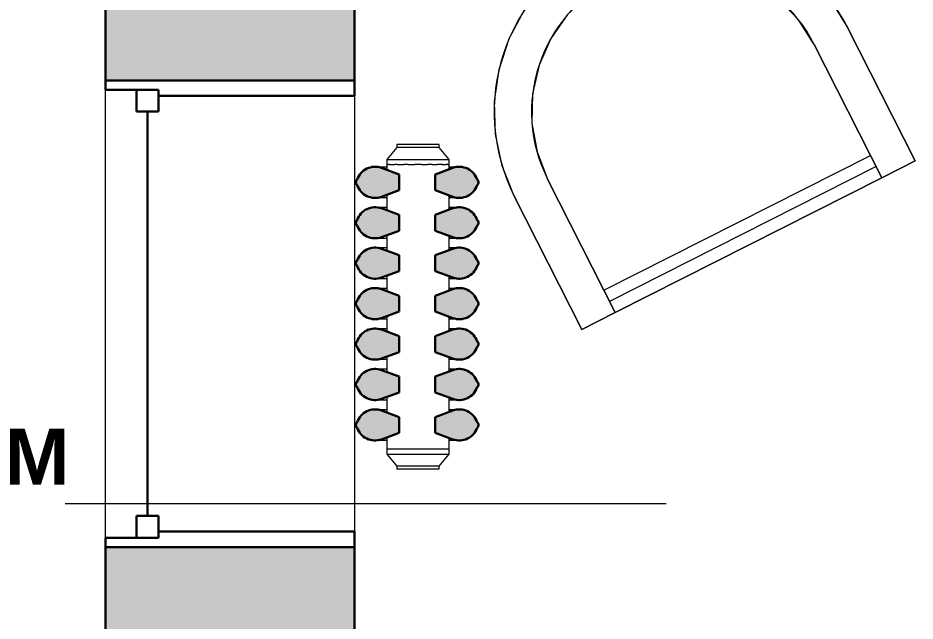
# Model space of a CAD drawing. Header units: inches. Extents: x -4688 to 1542, y -3558 to 978.
# Drawn here: x -1042.1 to -970, y 723.9 to 772.4 of the extents above; entities that cross this region are included whole.
import ezdxf

# ---------------------------------------------------------------- set-up
doc = ezdxf.new("R2010")
doc.units = ezdxf.units.IN
doc.header["$MEASUREMENT"] = 0
for name, color, linetype, lineweight in [('A-AREA-IDEN', 2, 'Continuous', 9), ('A-GENM', 13, 'Continuous', 9), ('A-GLAZ', 151, 'Continuous', 18), ('A-WALL', 113, 'Continuous', 18), ('A-WALL-PATT', 111, 'Continuous', 18), ('I-FURN', 30, 'Continuous', 9)]:
    doc.layers.add(name, color=color, linetype=linetype, lineweight=lineweight)
doc.styles.add('Swis721 Lt BT_B', font='', dxfattribs={"height": 4.5})
doc.styles.get('Swis721 Lt BT_B').set_extended_font_data('Swis721 Lt BT', bold=True)

# ---------------------------------------------------------------- blocks, each defined once
blk = doc.blocks.new('Double Hung - side window 4_ X 6_ 3_ H-6972878-1st Floor Power _ Signal')
at = {"layer": 'A-GLAZ', "color": 8, "lineweight": 30}
for p, q in [((-18.75, 10), (-18, 10)), ((-18, 5.75), (-18, 10)), ((18, 5.75), (18, 10)), ((18.75, 10), (18, 10)), ((-18, 7.5), (-18, 5.75)), ((-18, 7.5), (-16.25, 7.5)), ((-16.25, 7.5), (-16.25, 5.75)), ((16.25, 7.5), (16.25, 5.75)), ((18, 7.5), (16.25, 7.5)), ((18, 7.5), (18, 5.75)), ((-16.25, 6.625), (16.25, 6.625)), ((-18, 5.75), (-16.25, 5.75)), ((-18, 5.75), (-17.5, 5.75)), ((-17.5, -10), (-17.5, 5.75)), ((18, 5.75), (16.25, 5.75)), ((17.5, 5.75), (18, 5.75)), ((17.5, 5.75), (17.5, -10)), ((-17.5, -10), (-18.75, -10)), ((17.5, -10), (18.75, -10))]:
    blk.add_line(p, q, dxfattribs=at)
blk = doc.blocks.new('F-Chairs - LC-3-V29-1st Floor Power _ Signal')
at = {"layer": 'I-FURN'}
for p, q in [((-15, -15), (-15, -27)), ((-15, -27), (-15, -15)), ((-15, -27), (-15, -15)), ((-12, -27), (-12, -15)), ((-12, -15), (-12, -27)), ((-12, -15), (-12, -27)), ((12, -15), (12, -27)), ((12, -27), (12, -15)), ((12, -27), (12, -15)), ((15, -27), (15, -15)), ((15, -15), (15, -27)), ((15, -15), (15, -27)), ((-12, -27), (-12, -25)), ((-12, -25), (-12, -26)), ((-12, -25), (12, -25)), ((12, -26), (12, -25)), ((12, -25), (12, -27)), ((12, -26), (-12, -26)), ((-12, -26), (-12, -27)), ((12, -26), (-12, -26)), ((12, -27), (12, -26)), ((-15, -27), (-12, -27)), ((-12, -27), (-15, -27)), ((-12, -27), (-15, -27)), ((12, -27), (-12, -27)), ((12, -27), (-12, -27)), ((-12, -27), (12, -27)), ((12, -27), (-12, -27)), ((12, -27), (15, -27)), ((15, -27), (12, -27)), ((15, -27), (12, -27))]:
    blk.add_line(p, q, dxfattribs=at)
at = {"layer": 'I-FURN', "flags": 128}
for points in [[(-15, -15), (-14.772, -12.395), (-14.095, -9.87), (-12.99, -7.5), (-11.491, -5.358), (-9.642, -3.509), (-7.5, -2.01), (-5.13, -0.905), (-2.605, -0.228), (0, 0), (2.605, -0.228), (5.13, -0.905), (7.5, -2.01), (9.642, -3.509), (11.491, -5.358), (12.99, -7.5), (14.095, -9.87), (14.772, -12.395), (15, -15)], [(12, -15), (11.769, -12.659), (11.087, -10.408), (9.978, -8.333), (8.485, -6.515), (6.667, -5.022), (4.592, -3.913), (2.341, -3.231), (0, -3), (-2.341, -3.231), (-4.592, -3.913), (-6.667, -5.022), (-8.485, -6.515), (-9.978, -8.333), (-11.087, -10.408), (-11.769, -12.659), (-12, -15)]]:
    blk.add_lwpolyline(points, dxfattribs=at)
at = {"layer": 'I-FURN'}
for radius, start in [(15, 360), (15, 360), (12, 0), (12, 0)]:
    blk.add_arc((0, -15), radius, start, 180, dxfattribs=at)
blk = doc.blocks.new('Cast_Iron_Radiator_8182 - Cast_Iron_Radiator_8182-7592503-1st Floor Power _ Signal')
at = {"layer": 'A-GENM'}
h = blk.add_hatch(color=7, dxfattribs=at)
h.paths.add_polyline_path([(-4.524, -3.66), (-4.589, -2.87), (-5.111, -1.435), (-6.389, -1.435), (-6.911, -2.87), (-6.976, -3.66), (-6.629, -4.372), (-5.943, -4.848), (-5.876, -4.91), (-5.713, -4.933), (-5.624, -4.91), (-5.532, -4.809), (-4.871, -4.372)], flags=0)
h.paths.add_polyline_path([(-4.524, 3.66), (-4.871, 4.372), (-5.557, 4.848), (-5.624, 4.91), (-5.787, 4.933), (-5.876, 4.91), (-5.968, 4.809), (-6.629, 4.372), (-6.976, 3.66), (-6.911, 2.87), (-6.389, 1.435), (-5.111, 1.435), (-4.589, 2.87)], flags=0)
h = blk.add_hatch(color=7, dxfattribs=at)
h.paths.add_polyline_path([(-1.274, -3.66), (-1.339, -2.87), (-1.861, -1.435), (-3.139, -1.435), (-3.661, -2.87), (-3.726, -3.66), (-3.379, -4.372), (-2.693, -4.848), (-2.626, -4.91), (-2.463, -4.933), (-2.374, -4.91), (-2.282, -4.809), (-1.621, -4.372)], flags=0)
h.paths.add_polyline_path([(-1.274, 3.66), (-1.621, 4.372), (-2.307, 4.848), (-2.374, 4.91), (-2.537, 4.933), (-2.626, 4.91), (-2.718, 4.809), (-3.379, 4.372), (-3.726, 3.66), (-3.661, 2.87), (-3.139, 1.435), (-1.861, 1.435), (-1.339, 2.87)], flags=0)
h = blk.add_hatch(color=7, dxfattribs=at)
h.paths.add_polyline_path([(1.976, 3.66), (1.629, 4.372), (0.943, 4.848), (0.876, 4.91), (0.713, 4.933), (0.624, 4.91), (0.532, 4.809), (-0.129, 4.372), (-0.476, 3.66), (-0.411, 2.87), (0.111, 1.435), (1.389, 1.435), (1.911, 2.87)], flags=0)
h.paths.add_polyline_path([(1.976, -3.66), (1.911, -2.87), (1.389, -1.435), (0.111, -1.435), (-0.411, -2.87), (-0.476, -3.66), (-0.129, -4.372), (0.557, -4.848), (0.624, -4.91), (0.787, -4.933), (0.876, -4.91), (0.968, -4.809), (1.629, -4.372)], flags=0)
h = blk.add_hatch(color=7, dxfattribs=at)
h.paths.add_polyline_path([(5.226, -3.66), (5.161, -2.87), (4.639, -1.435), (3.361, -1.435), (2.839, -2.87), (2.774, -3.66), (3.121, -4.372), (3.81, -4.851), (3.874, -4.91), (4.037, -4.933), (4.126, -4.91), (4.218, -4.809), (4.879, -4.372)], flags=0)
h.paths.add_polyline_path([(5.226, 3.66), (4.879, 4.372), (4.193, 4.848), (4.126, 4.91), (3.963, 4.933), (3.874, 4.91), (3.782, 4.809), (3.121, 4.372), (2.774, 3.66), (2.839, 2.87), (3.361, 1.435), (4.639, 1.435), (5.161, 2.87)], flags=0)
h = blk.add_hatch(color=7, dxfattribs=at)
h.paths.add_polyline_path([(8.476, -3.66), (8.411, -2.87), (7.889, -1.435), (6.611, -1.435), (6.089, -2.87), (6.024, -3.66), (6.371, -4.372), (7.057, -4.848), (7.124, -4.91), (7.287, -4.933), (7.376, -4.91), (7.468, -4.809), (8.129, -4.372)], flags=0)
h.paths.add_polyline_path([(8.476, 3.66), (8.129, 4.372), (7.443, 4.848), (7.376, 4.91), (7.213, 4.933), (7.124, 4.91), (7.032, 4.809), (6.371, 4.372), (6.024, 3.66), (6.089, 2.87), (6.611, 1.435), (7.889, 1.435), (8.411, 2.87)], flags=0)
h = blk.add_hatch(color=7, dxfattribs=at)
h.paths.add_polyline_path([(11.726, 3.66), (11.379, 4.372), (10.693, 4.848), (10.626, 4.91), (10.463, 4.933), (10.374, 4.91), (10.282, 4.809), (9.621, 4.372), (9.274, 3.66), (9.339, 2.87), (9.861, 1.435), (11.139, 1.435), (11.661, 2.87)], flags=0)
h.paths.add_polyline_path([(11.726, -3.66), (11.661, -2.87), (11.139, -1.435), (9.861, -1.435), (9.339, -2.87), (9.274, -3.66), (9.621, -4.372), (10.307, -4.848), (10.374, -4.91), (10.537, -4.933), (10.626, -4.91), (10.718, -4.809), (11.379, -4.372)], flags=0)
h = blk.add_hatch(color=7, dxfattribs=at)
h.paths.add_polyline_path([(14.976, 3.66), (14.629, 4.372), (13.943, 4.848), (13.876, 4.91), (13.713, 4.933), (13.624, 4.91), (13.532, 4.809), (12.871, 4.372), (12.524, 3.66), (12.589, 2.87), (13.111, 1.435), (14.389, 1.435), (14.911, 2.87)], flags=0)
h.paths.add_polyline_path([(14.976, -3.66), (14.911, -2.87), (14.389, -1.435), (13.111, -1.435), (12.589, -2.87), (12.524, -3.66), (12.871, -4.372), (13.557, -4.848), (13.624, -4.91), (13.787, -4.933), (13.876, -4.91), (13.968, -4.809), (14.629, -4.372)], flags=0)
at = {"layer": 'A-GENM', "color": 8, "lineweight": 30}
for p, q in [((-5.943, 4.848), (-5.968, 4.809)), ((-5.713, 4.933), (-5.787, 4.933)), ((-5.532, 4.809), (-5.557, 4.848)), ((-2.693, 4.848), (-2.718, 4.809)), ((-2.463, 4.933), (-2.537, 4.933)), ((-2.282, 4.809), (-2.307, 4.848)), ((0.557, 4.848), (0.532, 4.809)), ((0.787, 4.933), (0.713, 4.933)), ((0.968, 4.809), (0.943, 4.848)), ((3.807, 4.848), (3.782, 4.809)), ((4.037, 4.933), (3.963, 4.933)), ((4.218, 4.809), (4.193, 4.848)), ((7.057, 4.848), (7.032, 4.809)), ((7.287, 4.933), (7.213, 4.933)), ((7.468, 4.809), (7.443, 4.848)), ((10.307, 4.848), (10.282, 4.809)), ((10.537, 4.933), (10.463, 4.933)), ((10.718, 4.809), (10.693, 4.848)), ((13.557, 4.848), (13.532, 4.809)), ((13.787, 4.933), (13.713, 4.933)), ((13.968, 4.809), (13.943, 4.848)), ((-6.911, 2.87), (-6.389, 1.435)), ((-5.111, 1.435), (-4.589, 2.87)), ((-3.661, 2.87), (-3.139, 1.435)), ((-1.861, 1.435), (-1.339, 2.87)), ((-0.411, 2.87), (0.111, 1.435)), ((1.389, 1.435), (1.911, 2.87)), ((2.839, 2.87), (3.361, 1.435)), ((4.639, 1.435), (5.161, 2.87)), ((6.089, 2.87), (6.611, 1.435)), ((7.889, 1.435), (8.411, 2.87)), ((9.339, 2.87), (9.861, 1.435)), ((11.139, 1.435), (11.661, 2.87)), ((12.589, 2.87), (13.111, 1.435)), ((14.389, 1.435), (14.911, 2.87)), ((-6.389, 1.435), (-5.111, 1.435)), ((-3.139, 1.435), (-1.861, 1.435)), ((0.111, 1.435), (1.389, 1.435)), ((3.361, 1.435), (4.639, 1.435)), ((6.611, 1.435), (7.889, 1.435)), ((9.861, 1.435), (11.139, 1.435)), ((13.111, 1.435), (14.389, 1.435)), ((-6.389, -1.435), (-6.911, -2.87)), ((-5.111, -1.435), (-6.389, -1.435)), ((-4.589, -2.87), (-5.111, -1.435)), ((-3.139, -1.435), (-3.661, -2.87)), ((-1.861, -1.435), (-3.139, -1.435)), ((-1.339, -2.87), (-1.861, -1.435)), ((0.111, -1.435), (-0.411, -2.87)), ((1.389, -1.435), (0.111, -1.435)), ((1.911, -2.87), (1.389, -1.435)), ((3.361, -1.435), (2.839, -2.87)), ((4.639, -1.435), (3.361, -1.435)), ((5.161, -2.87), (4.639, -1.435)), ((6.611, -1.435), (6.089, -2.87)), ((7.889, -1.435), (6.611, -1.435)), ((8.411, -2.87), (7.889, -1.435)), ((9.861, -1.435), (9.339, -2.87)), ((11.139, -1.435), (9.861, -1.435)), ((11.661, -2.87), (11.139, -1.435)), ((13.111, -1.435), (12.589, -2.87)), ((14.389, -1.435), (13.111, -1.435)), ((14.911, -2.87), (14.389, -1.435)), ((-5.968, -4.809), (-5.943, -4.848)), ((-5.787, -4.933), (-5.713, -4.933)), ((-5.557, -4.848), (-5.532, -4.809)), ((-2.718, -4.809), (-2.693, -4.848)), ((-2.537, -4.933), (-2.463, -4.933)), ((-2.307, -4.848), (-2.282, -4.809)), ((0.532, -4.809), (0.557, -4.848)), ((0.713, -4.933), (0.787, -4.933)), ((0.943, -4.848), (0.968, -4.809)), ((3.782, -4.809), (3.807, -4.848)), ((3.963, -4.933), (4.037, -4.933)), ((4.193, -4.848), (4.218, -4.809)), ((7.032, -4.809), (7.057, -4.848)), ((7.213, -4.933), (7.287, -4.933)), ((7.443, -4.848), (7.468, -4.809)), ((10.282, -4.809), (10.307, -4.848)), ((10.463, -4.933), (10.537, -4.933)), ((10.693, -4.848), (10.718, -4.809)), ((13.532, -4.809), (13.557, -4.848)), ((13.713, -4.933), (13.787, -4.933)), ((13.943, -4.848), (13.968, -4.809))]:
    blk.add_line(p, q, dxfattribs=at)
at = {"layer": 'A-GENM'}
for p, q in [((-7.584, 2.575), (-8.542, 1.771)), ((-7.179, 2.575), (-7.584, 2.575)), ((-7.584, -2.438), (-7.584, 2.575)), ((-7.179, 2.575), (-7.179, 2.565)), ((-6.799, 2.562), (-7.179, 2.562)), ((-7.179, 2.436), (-7.179, 2.551)), ((-7.179, 2.452), (-7.179, 2.301)), ((-7.179, 2.016), (-7.179, 2.287)), ((-3.549, 2.562), (-4.701, 2.562)), ((-0.299, 2.562), (-1.451, 2.562)), ((2.951, 2.562), (1.799, 2.562)), ((6.201, 2.562), (5.049, 2.562)), ((9.451, 2.562), (8.299, 2.562)), ((12.701, 2.562), (11.549, 2.562)), ((15.702, 2.562), (14.799, 2.562)), ((16.106, 2.575), (15.702, 2.575)), ((15.702, 2.575), (15.702, 2.565)), ((15.702, 2.551), (15.702, 2.436)), ((15.702, 2.452), (15.702, 2.301)), ((15.702, 2.287), (15.702, 2.016)), ((17.064, 1.771), (16.106, 2.575)), ((16.106, -2.438), (16.106, 2.575)), ((-8.542, 1.771), (-8.792, 1.771)), ((-8.792, 1.771), (-8.792, -1.635)), ((-8.542, 1.771), (-8.542, -1.635)), ((-7.179, 2.032), (-7.179, 1.615)), ((-7.179, 1.208), (-7.179, 1.604)), ((15.702, 2.032), (15.702, 1.615)), ((15.702, 1.604), (15.702, 1.208)), ((17.314, 1.771), (17.064, 1.771)), ((17.064, 1.771), (17.064, -1.635)), ((17.314, 1.771), (17.314, -1.635)), ((-7.179, 1.22), (-7.179, 0.828)), ((-7.179, 0.352), (-7.179, 0.825)), ((15.702, 1.22), (15.702, 0.828)), ((15.702, 0.825), (15.702, 0.352)), ((-7.179, 0.357), (-7.179, -0.194)), ((15.702, 0.357), (15.702, -0.194)), ((-7.179, -0.715), (-7.179, -0.19)), ((-7.179, -0.717), (-7.179, -1.06)), ((15.702, -0.19), (15.702, -0.715)), ((15.702, -0.717), (15.702, -1.06)), ((-7.179, -1.567), (-7.179, -1.051)), ((15.702, -1.051), (15.702, -1.567)), ((-8.792, -1.635), (-8.542, -1.635)), ((-8.542, -1.635), (-7.584, -2.438)), ((-7.179, -1.573), (-7.179, -1.704)), ((-7.179, -1.707), (-7.179, -1.792)), ((-7.179, -2.188), (-7.179, -1.784)), ((15.702, -1.573), (15.702, -1.704)), ((15.702, -1.707), (15.702, -1.792)), ((15.702, -1.784), (15.702, -2.188)), ((16.106, -2.438), (17.064, -1.635)), ((17.064, -1.635), (17.314, -1.635)), ((-7.584, -2.438), (-7.179, -2.438)), ((-7.179, -2.192), (-7.179, -2.296)), ((-7.179, -2.438), (-7.179, -2.291)), ((-7.179, -2.438), (-6.754, -2.438)), ((-4.746, -2.438), (-3.504, -2.438)), ((-1.496, -2.438), (-0.254, -2.438)), ((1.754, -2.438), (2.996, -2.438)), ((5.004, -2.438), (6.246, -2.438)), ((8.254, -2.438), (9.496, -2.438)), ((11.504, -2.438), (12.746, -2.438)), ((14.754, -2.438), (15.702, -2.438)), ((15.702, -2.192), (15.702, -2.296)), ((15.702, -2.291), (15.702, -2.438)), ((15.702, -2.438), (16.106, -2.438))]:
    blk.add_line(p, q, dxfattribs=at)
at = {"layer": 'A-GENM', "flags": 128}
for points in [[(-7.002, 3.383), (-7.001, 3.443), (-6.997, 3.503), (-6.991, 3.563), (-6.983, 3.622), (-6.972, 3.681), (-6.959, 3.74), (-6.943, 3.798), (-6.926, 3.855), (-6.906, 3.911), (-6.883, 3.967), (-6.859, 4.022), (-6.832, 4.076), (-6.804, 4.128), (-6.773, 4.18), (-6.74, 4.23), (-6.705, 4.279), (-6.668, 4.326), (-6.63, 4.372), (-6.589, 4.416), (-6.547, 4.459), (-6.503, 4.5), (-6.458, 4.539), (-6.411, 4.576), (-6.362, 4.612), (-6.312, 4.645), (-6.261, 4.677), (-6.209, 4.706), (-6.155, 4.733), (-6.101, 4.758), (-6.045, 4.781), (-5.989, 4.802), (-5.968, 4.809)], [(-5.919, 4.877), (-5.914, 4.882), (-5.909, 4.887), (-5.903, 4.892)], [(-5.844, 4.924), (-5.837, 4.926), (-5.83, 4.928), (-5.823, 4.929)], [(-5.676, 4.929), (-5.669, 4.927), (-5.662, 4.925), (-5.655, 4.923)], [(-5.596, 4.891), (-5.591, 4.887), (-5.585, 4.882), (-5.58, 4.876)], [(-5.532, 4.809), (-5.475, 4.789), (-5.419, 4.767), (-5.365, 4.743), (-5.311, 4.716), (-5.258, 4.688), (-5.206, 4.657), (-5.156, 4.624), (-5.107, 4.59), (-5.059, 4.553), (-5.013, 4.515), (-4.969, 4.474), (-4.926, 4.432), (-4.885, 4.389), (-4.846, 4.343), (-4.808, 4.296), (-4.773, 4.248), (-4.739, 4.198), (-4.707, 4.147), (-4.678, 4.095), (-4.651, 4.042), (-4.625, 3.987), (-4.602, 3.932), (-4.581, 3.876), (-4.563, 3.819), (-4.547, 3.761), (-4.533, 3.703), (-4.521, 3.644), (-4.512, 3.585), (-4.505, 3.525), (-4.5, 3.465), (-4.498, 3.405), (-4.498, 3.383)], [(-3.752, 3.383), (-3.751, 3.443), (-3.747, 3.503), (-3.741, 3.563), (-3.733, 3.622), (-3.722, 3.681), (-3.709, 3.74), (-3.693, 3.798), (-3.676, 3.855), (-3.656, 3.911), (-3.633, 3.967), (-3.609, 4.022), (-3.582, 4.076), (-3.554, 4.128), (-3.523, 4.18), (-3.49, 4.23), (-3.455, 4.279), (-3.418, 4.326), (-3.38, 4.372), (-3.339, 4.416), (-3.297, 4.459), (-3.253, 4.5), (-3.208, 4.539), (-3.161, 4.576), (-3.112, 4.612), (-3.062, 4.645), (-3.011, 4.677), (-2.959, 4.706), (-2.905, 4.733), (-2.851, 4.758), (-2.795, 4.781), (-2.739, 4.802), (-2.718, 4.809)], [(-2.669, 4.877), (-2.664, 4.882), (-2.659, 4.887), (-2.653, 4.892)], [(-2.594, 4.924), (-2.587, 4.926), (-2.58, 4.928), (-2.573, 4.929)], [(-2.426, 4.929), (-2.419, 4.927), (-2.412, 4.925), (-2.405, 4.923)], [(-2.346, 4.891), (-2.341, 4.887), (-2.335, 4.882), (-2.33, 4.876)], [(-2.282, 4.809), (-2.225, 4.789), (-2.169, 4.767), (-2.115, 4.743), (-2.061, 4.716), (-2.008, 4.688), (-1.956, 4.657), (-1.906, 4.624), (-1.857, 4.59), (-1.809, 4.553), (-1.763, 4.515), (-1.719, 4.474), (-1.676, 4.432), (-1.635, 4.389), (-1.596, 4.343), (-1.558, 4.296), (-1.523, 4.248), (-1.489, 4.198), (-1.457, 4.147), (-1.428, 4.095), (-1.401, 4.042), (-1.375, 3.987), (-1.352, 3.932), (-1.331, 3.876), (-1.313, 3.819), (-1.297, 3.761), (-1.283, 3.703), (-1.271, 3.644), (-1.262, 3.585), (-1.255, 3.525), (-1.25, 3.465), (-1.248, 3.405), (-1.248, 3.383)], [(-0.502, 3.383), (-0.501, 3.443), (-0.497, 3.503), (-0.491, 3.563), (-0.483, 3.622), (-0.472, 3.681), (-0.459, 3.74), (-0.443, 3.798), (-0.426, 3.855), (-0.406, 3.911), (-0.383, 3.967), (-0.359, 4.022), (-0.332, 4.076), (-0.304, 4.128), (-0.273, 4.18), (-0.24, 4.23), (-0.205, 4.279), (-0.168, 4.326), (-0.13, 4.372), (-0.089, 4.416), (-0.047, 4.459), (-0.003, 4.5), (0.042, 4.539), (0.089, 4.576), (0.138, 4.612), (0.188, 4.645), (0.239, 4.677), (0.291, 4.706), (0.345, 4.733), (0.399, 4.758), (0.455, 4.781), (0.511, 4.802), (0.532, 4.809)], [(0.581, 4.877), (0.586, 4.882), (0.591, 4.887), (0.597, 4.892)], [(0.656, 4.924), (0.663, 4.926), (0.67, 4.928), (0.677, 4.929)], [(0.824, 4.929), (0.831, 4.927), (0.838, 4.925), (0.845, 4.923)], [(0.904, 4.891), (0.909, 4.887), (0.915, 4.882), (0.92, 4.876)], [(0.968, 4.809), (1.025, 4.789), (1.081, 4.767), (1.135, 4.743), (1.189, 4.716), (1.242, 4.688), (1.294, 4.657), (1.344, 4.624), (1.393, 4.59), (1.441, 4.553), (1.487, 4.515), (1.531, 4.474), (1.574, 4.432), (1.615, 4.389), (1.654, 4.343), (1.692, 4.296), (1.727, 4.248), (1.761, 4.198), (1.793, 4.147), (1.822, 4.095), (1.849, 4.042), (1.875, 3.987), (1.898, 3.932), (1.919, 3.876), (1.937, 3.819), (1.953, 3.761), (1.967, 3.703), (1.979, 3.644), (1.988, 3.585), (1.995, 3.525), (2, 3.465), (2.002, 3.405), (2.002, 3.383)], [(2.748, 3.383), (2.749, 3.443), (2.753, 3.503), (2.759, 3.563), (2.767, 3.622), (2.778, 3.681), (2.791, 3.74), (2.807, 3.798), (2.824, 3.855), (2.844, 3.911), (2.867, 3.967), (2.891, 4.022), (2.918, 4.076), (2.946, 4.128), (2.977, 4.18), (3.01, 4.23), (3.045, 4.279), (3.082, 4.326), (3.12, 4.372), (3.161, 4.416), (3.203, 4.459), (3.247, 4.5), (3.292, 4.539), (3.339, 4.576), (3.388, 4.612), (3.438, 4.645), (3.489, 4.677), (3.541, 4.706), (3.595, 4.733), (3.649, 4.758), (3.705, 4.781), (3.761, 4.802), (3.782, 4.809)], [(3.831, 4.877), (3.836, 4.882), (3.841, 4.887), (3.847, 4.892)], [(3.906, 4.924), (3.913, 4.926), (3.92, 4.928), (3.927, 4.929)], [(4.074, 4.929), (4.081, 4.927), (4.088, 4.925), (4.095, 4.923)], [(4.154, 4.891), (4.159, 4.887), (4.165, 4.882), (4.17, 4.876)], [(4.218, 4.809), (4.275, 4.789), (4.331, 4.767), (4.385, 4.743), (4.439, 4.716), (4.492, 4.688), (4.544, 4.657), (4.594, 4.624), (4.643, 4.59), (4.691, 4.553), (4.737, 4.515), (4.781, 4.474), (4.824, 4.432), (4.865, 4.389), (4.904, 4.343), (4.942, 4.296), (4.977, 4.248), (5.011, 4.198), (5.043, 4.147), (5.072, 4.095), (5.099, 4.042), (5.125, 3.987), (5.148, 3.932), (5.169, 3.876), (5.187, 3.819), (5.203, 3.761), (5.217, 3.703), (5.229, 3.644), (5.238, 3.585), (5.245, 3.525), (5.25, 3.465), (5.252, 3.405), (5.252, 3.383)], [(5.998, 3.383), (5.999, 3.443), (6.003, 3.503), (6.009, 3.563), (6.017, 3.622), (6.028, 3.681), (6.041, 3.74), (6.057, 3.798), (6.074, 3.855), (6.094, 3.911), (6.117, 3.967), (6.141, 4.022), (6.168, 4.076), (6.196, 4.128), (6.227, 4.18), (6.26, 4.23), (6.295, 4.279), (6.332, 4.326), (6.37, 4.372), (6.411, 4.416), (6.453, 4.459), (6.497, 4.5), (6.542, 4.539), (6.589, 4.576), (6.638, 4.612), (6.688, 4.645), (6.739, 4.677), (6.791, 4.706), (6.845, 4.733), (6.899, 4.758), (6.955, 4.781), (7.011, 4.802), (7.032, 4.809)], [(7.081, 4.877), (7.086, 4.882), (7.091, 4.887), (7.097, 4.892)], [(7.156, 4.924), (7.163, 4.926), (7.17, 4.928), (7.177, 4.929)], [(7.324, 4.929), (7.331, 4.927), (7.338, 4.925), (7.345, 4.923)], [(7.404, 4.891), (7.409, 4.887), (7.415, 4.882), (7.42, 4.876)], [(7.468, 4.809), (7.525, 4.789), (7.581, 4.767), (7.635, 4.743), (7.689, 4.716), (7.742, 4.688), (7.794, 4.657), (7.844, 4.624), (7.893, 4.59), (7.941, 4.553), (7.987, 4.515), (8.031, 4.474), (8.074, 4.432), (8.115, 4.389), (8.154, 4.343), (8.192, 4.296), (8.227, 4.248), (8.261, 4.198), (8.293, 4.147), (8.322, 4.095), (8.349, 4.042), (8.375, 3.987), (8.398, 3.932), (8.419, 3.876), (8.437, 3.819), (8.453, 3.761), (8.467, 3.703), (8.479, 3.644), (8.488, 3.585), (8.495, 3.525), (8.5, 3.465), (8.502, 3.405), (8.502, 3.383)], [(9.248, 3.383), (9.249, 3.443), (9.253, 3.503), (9.259, 3.563), (9.267, 3.622), (9.278, 3.681), (9.291, 3.74), (9.307, 3.798), (9.324, 3.855), (9.344, 3.911), (9.367, 3.967), (9.391, 4.022), (9.418, 4.076), (9.446, 4.128), (9.477, 4.18), (9.51, 4.23), (9.545, 4.279), (9.582, 4.326), (9.62, 4.372), (9.661, 4.416), (9.703, 4.459), (9.747, 4.5), (9.792, 4.539), (9.839, 4.576), (9.888, 4.612), (9.938, 4.645), (9.989, 4.677), (10.041, 4.706), (10.095, 4.733), (10.149, 4.758), (10.205, 4.781), (10.261, 4.802), (10.282, 4.809)], [(10.331, 4.877), (10.336, 4.882), (10.341, 4.887), (10.347, 4.892)], [(10.406, 4.924), (10.413, 4.926), (10.42, 4.928), (10.427, 4.929)], [(10.574, 4.929), (10.581, 4.927), (10.588, 4.925), (10.595, 4.923)], [(10.654, 4.891), (10.659, 4.887), (10.665, 4.882), (10.67, 4.876)], [(10.718, 4.809), (10.775, 4.789), (10.831, 4.767), (10.885, 4.743), (10.939, 4.716), (10.992, 4.688), (11.044, 4.657), (11.094, 4.624), (11.143, 4.59), (11.191, 4.553), (11.237, 4.515), (11.281, 4.474), (11.324, 4.432), (11.365, 4.389), (11.404, 4.343), (11.442, 4.296), (11.477, 4.248), (11.511, 4.198), (11.543, 4.147), (11.572, 4.095), (11.599, 4.042), (11.625, 3.987), (11.648, 3.932), (11.669, 3.876), (11.687, 3.819), (11.703, 3.761), (11.717, 3.703), (11.729, 3.644), (11.738, 3.585), (11.745, 3.525), (11.75, 3.465), (11.752, 3.405), (11.752, 3.383)], [(12.498, 3.383), (12.499, 3.443), (12.503, 3.503), (12.509, 3.563), (12.517, 3.622), (12.528, 3.681), (12.541, 3.74), (12.557, 3.798), (12.574, 3.855), (12.594, 3.911), (12.617, 3.967), (12.641, 4.022), (12.668, 4.076), (12.696, 4.128), (12.727, 4.18), (12.76, 4.23), (12.795, 4.279), (12.832, 4.326), (12.87, 4.372), (12.911, 4.416), (12.953, 4.459), (12.997, 4.5), (13.042, 4.539), (13.089, 4.576), (13.138, 4.612), (13.188, 4.645), (13.239, 4.677), (13.291, 4.706), (13.345, 4.733), (13.399, 4.758), (13.455, 4.781), (13.511, 4.802), (13.532, 4.809)], [(13.581, 4.877), (13.586, 4.882), (13.591, 4.887), (13.597, 4.892)], [(13.656, 4.924), (13.663, 4.926), (13.67, 4.928), (13.677, 4.929)], [(13.824, 4.929), (13.831, 4.927), (13.838, 4.925), (13.845, 4.923)], [(13.904, 4.891), (13.909, 4.887), (13.915, 4.882), (13.92, 4.876)], [(13.968, 4.809), (14.025, 4.789), (14.081, 4.767), (14.135, 4.743), (14.189, 4.716), (14.242, 4.688), (14.294, 4.657), (14.344, 4.624), (14.393, 4.59), (14.441, 4.553), (14.487, 4.515), (14.531, 4.474), (14.574, 4.432), (14.615, 4.389), (14.654, 4.343), (14.692, 4.296), (14.727, 4.248), (14.761, 4.198), (14.793, 4.147), (14.822, 4.095), (14.849, 4.042), (14.875, 3.987), (14.898, 3.932), (14.919, 3.876), (14.937, 3.819), (14.953, 3.761), (14.967, 3.703), (14.979, 3.644), (14.988, 3.585), (14.995, 3.525), (15, 3.465), (15.002, 3.405), (15.002, 3.383)], [(-7.002, 2.571), (-7.002, 2.642), (-7.002, 2.71), (-7.002, 2.775), (-7.002, 2.837), (-7.002, 2.896), (-7.002, 2.952), (-7.002, 3.005), (-7.002, 3.055), (-7.002, 3.102), (-7.002, 3.145), (-7.002, 3.185), (-7.002, 3.221), (-7.002, 3.254), (-7.002, 3.283), (-7.002, 3.309), (-7.002, 3.33), (-7.002, 3.348), (-7.002, 3.363), (-7.002, 3.373), (-7.002, 3.38), (-7.002, 3.383), (-7.002, 3.383)], [(-4.498, 3.383), (-4.498, 3.381), (-4.498, 3.375), (-4.498, 3.366), (-4.498, 3.353), (-4.498, 3.336), (-4.498, 3.315), (-4.498, 3.29), (-4.498, 3.262), (-4.498, 3.23), (-4.498, 3.195), (-4.498, 3.156), (-4.498, 3.114), (-4.498, 3.068), (-4.498, 3.019), (-4.498, 2.967), (-4.498, 2.911), (-4.498, 2.853), (-4.498, 2.792), (-4.498, 2.727), (-4.498, 2.66), (-4.498, 2.591), (-4.498, 2.562)], [(-3.752, 2.571), (-3.752, 2.642), (-3.752, 2.71), (-3.752, 2.775), (-3.752, 2.837), (-3.752, 2.896), (-3.752, 2.952), (-3.752, 3.005), (-3.752, 3.055), (-3.752, 3.102), (-3.752, 3.145), (-3.752, 3.185), (-3.752, 3.221), (-3.752, 3.254), (-3.752, 3.283), (-3.752, 3.309), (-3.752, 3.33), (-3.752, 3.348), (-3.752, 3.363), (-3.752, 3.373), (-3.752, 3.38), (-3.752, 3.383), (-3.752, 3.383)], [(-1.248, 3.383), (-1.248, 3.381), (-1.248, 3.375), (-1.248, 3.366), (-1.248, 3.353), (-1.248, 3.336), (-1.248, 3.315), (-1.248, 3.29), (-1.248, 3.262), (-1.248, 3.23), (-1.248, 3.195), (-1.248, 3.156), (-1.248, 3.114), (-1.248, 3.068), (-1.248, 3.019), (-1.248, 2.967), (-1.248, 2.911), (-1.248, 2.853), (-1.248, 2.792), (-1.248, 2.727), (-1.248, 2.66), (-1.248, 2.591), (-1.248, 2.562)], [(-0.502, 2.571), (-0.502, 2.642), (-0.502, 2.71), (-0.502, 2.775), (-0.502, 2.837), (-0.502, 2.896), (-0.502, 2.952), (-0.502, 3.005), (-0.502, 3.055), (-0.502, 3.102), (-0.502, 3.145), (-0.502, 3.185), (-0.502, 3.221), (-0.502, 3.254), (-0.502, 3.283), (-0.502, 3.309), (-0.502, 3.33), (-0.502, 3.348), (-0.502, 3.363), (-0.502, 3.373), (-0.502, 3.38), (-0.502, 3.383), (-0.502, 3.383)], [(2.002, 3.383), (2.002, 3.381), (2.002, 3.375), (2.002, 3.366), (2.002, 3.353), (2.002, 3.336), (2.002, 3.315), (2.002, 3.29), (2.002, 3.262), (2.002, 3.23), (2.002, 3.195), (2.002, 3.156), (2.002, 3.114), (2.002, 3.068), (2.002, 3.019), (2.002, 2.967), (2.002, 2.911), (2.002, 2.853), (2.002, 2.792), (2.002, 2.727), (2.002, 2.66), (2.002, 2.591), (2.002, 2.562)], [(2.748, 2.571), (2.748, 2.642), (2.748, 2.71), (2.748, 2.775), (2.748, 2.837), (2.748, 2.896), (2.748, 2.952), (2.748, 3.005), (2.748, 3.055), (2.748, 3.102), (2.748, 3.145), (2.748, 3.185), (2.748, 3.221), (2.748, 3.254), (2.748, 3.283), (2.748, 3.309), (2.748, 3.33), (2.748, 3.348), (2.748, 3.363), (2.748, 3.373), (2.748, 3.38), (2.748, 3.383), (2.748, 3.383)], [(5.252, 3.383), (5.252, 3.381), (5.252, 3.375), (5.252, 3.366), (5.252, 3.353), (5.252, 3.336), (5.252, 3.315), (5.252, 3.29), (5.252, 3.262), (5.252, 3.23), (5.252, 3.195), (5.252, 3.156), (5.252, 3.114), (5.252, 3.068), (5.252, 3.019), (5.252, 2.967), (5.252, 2.911), (5.252, 2.853), (5.252, 2.792), (5.252, 2.727), (5.252, 2.66), (5.252, 2.591), (5.252, 2.562)], [(5.998, 2.571), (5.998, 2.642), (5.998, 2.71), (5.998, 2.775), (5.998, 2.837), (5.998, 2.896), (5.998, 2.952), (5.998, 3.005), (5.998, 3.055), (5.998, 3.102), (5.998, 3.145), (5.998, 3.185), (5.998, 3.221), (5.998, 3.254), (5.998, 3.283), (5.998, 3.309), (5.998, 3.33), (5.998, 3.348), (5.998, 3.363), (5.998, 3.373), (5.998, 3.38), (5.998, 3.383), (5.998, 3.383)], [(8.502, 3.383), (8.502, 3.381), (8.502, 3.375), (8.502, 3.366), (8.502, 3.353), (8.502, 3.336), (8.502, 3.315), (8.502, 3.29), (8.502, 3.262), (8.502, 3.23), (8.502, 3.195), (8.502, 3.156), (8.502, 3.114), (8.502, 3.068), (8.502, 3.019), (8.502, 2.967), (8.502, 2.911), (8.502, 2.853), (8.502, 2.792), (8.502, 2.727), (8.502, 2.66), (8.502, 2.591), (8.502, 2.562)], [(9.248, 2.571), (9.248, 2.642), (9.248, 2.71), (9.248, 2.775), (9.248, 2.837), (9.248, 2.896), (9.248, 2.952), (9.248, 3.005), (9.248, 3.055), (9.248, 3.102), (9.248, 3.145), (9.248, 3.185), (9.248, 3.221), (9.248, 3.254), (9.248, 3.283), (9.248, 3.309), (9.248, 3.33), (9.248, 3.348), (9.248, 3.363), (9.248, 3.373), (9.248, 3.38), (9.248, 3.383), (9.248, 3.383)], [(11.752, 3.383), (11.752, 3.381), (11.752, 3.375), (11.752, 3.366), (11.752, 3.353), (11.752, 3.336), (11.752, 3.315), (11.752, 3.29), (11.752, 3.262), (11.752, 3.23), (11.752, 3.195), (11.752, 3.156), (11.752, 3.114), (11.752, 3.068), (11.752, 3.019), (11.752, 2.967), (11.752, 2.911), (11.752, 2.853), (11.752, 2.792), (11.752, 2.727), (11.752, 2.66), (11.752, 2.591), (11.752, 2.562)], [(12.498, 2.571), (12.498, 2.642), (12.498, 2.71), (12.498, 2.775), (12.498, 2.837), (12.498, 2.896), (12.498, 2.952), (12.498, 3.005), (12.498, 3.055), (12.498, 3.102), (12.498, 3.145), (12.498, 3.185), (12.498, 3.221), (12.498, 3.254), (12.498, 3.283), (12.498, 3.309), (12.498, 3.33), (12.498, 3.348), (12.498, 3.363), (12.498, 3.373), (12.498, 3.38), (12.498, 3.383), (12.498, 3.383)], [(15.002, 3.383), (15.002, 3.381), (15.002, 3.375), (15.002, 3.366), (15.002, 3.353), (15.002, 3.336), (15.002, 3.315), (15.002, 3.29), (15.002, 3.262), (15.002, 3.23), (15.002, 3.195), (15.002, 3.156), (15.002, 3.114), (15.002, 3.068), (15.002, 3.019), (15.002, 2.967), (15.002, 2.911), (15.002, 2.853), (15.002, 2.792), (15.002, 2.727), (15.002, 2.66), (15.002, 2.591), (15.002, 2.562)], [(-7.002, -3.383), (-7.002, -3.381), (-7.002, -3.375), (-7.002, -3.366), (-7.002, -3.353), (-7.002, -3.336), (-7.002, -3.315), (-7.002, -3.29), (-7.002, -3.262), (-7.002, -3.23), (-7.002, -3.195), (-7.002, -3.156), (-7.002, -3.114), (-7.002, -3.068), (-7.002, -3.019), (-7.002, -2.967), (-7.002, -2.911), (-7.002, -2.853), (-7.002, -2.792), (-7.002, -2.727), (-7.002, -2.66), (-7.002, -2.591), (-7.002, -2.518), (-7.002, -2.444)], [(-4.498, -2.438), (-4.498, -2.498), (-4.498, -2.571), (-4.498, -2.642), (-4.498, -2.71), (-4.498, -2.775), (-4.498, -2.837), (-4.498, -2.896), (-4.498, -2.952), (-4.498, -3.005), (-4.498, -3.055), (-4.498, -3.102), (-4.498, -3.145), (-4.498, -3.185), (-4.498, -3.221), (-4.498, -3.254), (-4.498, -3.283), (-4.498, -3.309), (-4.498, -3.33), (-4.498, -3.348), (-4.498, -3.363), (-4.498, -3.373), (-4.498, -3.38), (-4.498, -3.383), (-4.498, -3.383)], [(-3.752, -3.383), (-3.752, -3.381), (-3.752, -3.375), (-3.752, -3.366), (-3.752, -3.353), (-3.752, -3.336), (-3.752, -3.315), (-3.752, -3.29), (-3.752, -3.262), (-3.752, -3.23), (-3.752, -3.195), (-3.752, -3.156), (-3.752, -3.114), (-3.752, -3.068), (-3.752, -3.019), (-3.752, -2.967), (-3.752, -2.911), (-3.752, -2.853), (-3.752, -2.792), (-3.752, -2.727), (-3.752, -2.66), (-3.752, -2.591), (-3.752, -2.518), (-3.752, -2.444)], [(-1.248, -2.438), (-1.248, -2.498), (-1.248, -2.571), (-1.248, -2.642), (-1.248, -2.71), (-1.248, -2.775), (-1.248, -2.837), (-1.248, -2.896), (-1.248, -2.952), (-1.248, -3.005), (-1.248, -3.055), (-1.248, -3.102), (-1.248, -3.145), (-1.248, -3.185), (-1.248, -3.221), (-1.248, -3.254), (-1.248, -3.283), (-1.248, -3.309), (-1.248, -3.33), (-1.248, -3.348), (-1.248, -3.363), (-1.248, -3.373), (-1.248, -3.38), (-1.248, -3.383), (-1.248, -3.383)], [(-0.502, -3.383), (-0.502, -3.381), (-0.502, -3.375), (-0.502, -3.366), (-0.502, -3.353), (-0.502, -3.336), (-0.502, -3.315), (-0.502, -3.29), (-0.502, -3.262), (-0.502, -3.23), (-0.502, -3.195), (-0.502, -3.156), (-0.502, -3.114), (-0.502, -3.068), (-0.502, -3.019), (-0.502, -2.967), (-0.502, -2.911), (-0.502, -2.853), (-0.502, -2.792), (-0.502, -2.727), (-0.502, -2.66), (-0.502, -2.591), (-0.502, -2.518), (-0.502, -2.444)], [(2.002, -2.438), (2.002, -2.498), (2.002, -2.571), (2.002, -2.642), (2.002, -2.71), (2.002, -2.775), (2.002, -2.837), (2.002, -2.896), (2.002, -2.952), (2.002, -3.005), (2.002, -3.055), (2.002, -3.102), (2.002, -3.145), (2.002, -3.185), (2.002, -3.221), (2.002, -3.254), (2.002, -3.283), (2.002, -3.309), (2.002, -3.33), (2.002, -3.348), (2.002, -3.363), (2.002, -3.373), (2.002, -3.38), (2.002, -3.383), (2.002, -3.383)], [(2.748, -3.383), (2.748, -3.381), (2.748, -3.375), (2.748, -3.366), (2.748, -3.353), (2.748, -3.336), (2.748, -3.315), (2.748, -3.29), (2.748, -3.262), (2.748, -3.23), (2.748, -3.195), (2.748, -3.156), (2.748, -3.114), (2.748, -3.068), (2.748, -3.019), (2.748, -2.967), (2.748, -2.911), (2.748, -2.853), (2.748, -2.792), (2.748, -2.727), (2.748, -2.66), (2.748, -2.591), (2.748, -2.518), (2.748, -2.444)], [(5.252, -2.438), (5.252, -2.498), (5.252, -2.571), (5.252, -2.642), (5.252, -2.71), (5.252, -2.775), (5.252, -2.837), (5.252, -2.896), (5.252, -2.952), (5.252, -3.005), (5.252, -3.055), (5.252, -3.102), (5.252, -3.145), (5.252, -3.185), (5.252, -3.221), (5.252, -3.254), (5.252, -3.283), (5.252, -3.309), (5.252, -3.33), (5.252, -3.348), (5.252, -3.363), (5.252, -3.373), (5.252, -3.38), (5.252, -3.383), (5.252, -3.383)], [(5.998, -3.383), (5.998, -3.381), (5.998, -3.375), (5.998, -3.366), (5.998, -3.353), (5.998, -3.336), (5.998, -3.315), (5.998, -3.29), (5.998, -3.262), (5.998, -3.23), (5.998, -3.195), (5.998, -3.156), (5.998, -3.114), (5.998, -3.068), (5.998, -3.019), (5.998, -2.967), (5.998, -2.911), (5.998, -2.853), (5.998, -2.792), (5.998, -2.727), (5.998, -2.66), (5.998, -2.591), (5.998, -2.518), (5.998, -2.444)], [(8.502, -2.438), (8.502, -2.498), (8.502, -2.571), (8.502, -2.642), (8.502, -2.71), (8.502, -2.775), (8.502, -2.837), (8.502, -2.896), (8.502, -2.952), (8.502, -3.005), (8.502, -3.055), (8.502, -3.102), (8.502, -3.145), (8.502, -3.185), (8.502, -3.221), (8.502, -3.254), (8.502, -3.283), (8.502, -3.309), (8.502, -3.33), (8.502, -3.348), (8.502, -3.363), (8.502, -3.373), (8.502, -3.38), (8.502, -3.383), (8.502, -3.383)], [(9.248, -3.383), (9.248, -3.381), (9.248, -3.375), (9.248, -3.366), (9.248, -3.353), (9.248, -3.336), (9.248, -3.315), (9.248, -3.29), (9.248, -3.262), (9.248, -3.23), (9.248, -3.195), (9.248, -3.156), (9.248, -3.114), (9.248, -3.068), (9.248, -3.019), (9.248, -2.967), (9.248, -2.911), (9.248, -2.853), (9.248, -2.792), (9.248, -2.727), (9.248, -2.66), (9.248, -2.591), (9.248, -2.518), (9.248, -2.444)], [(11.752, -2.438), (11.752, -2.498), (11.752, -2.571), (11.752, -2.642), (11.752, -2.71), (11.752, -2.775), (11.752, -2.837), (11.752, -2.896), (11.752, -2.952), (11.752, -3.005), (11.752, -3.055), (11.752, -3.102), (11.752, -3.145), (11.752, -3.185), (11.752, -3.221), (11.752, -3.254), (11.752, -3.283), (11.752, -3.309), (11.752, -3.33), (11.752, -3.348), (11.752, -3.363), (11.752, -3.373), (11.752, -3.38), (11.752, -3.383), (11.752, -3.383)], [(12.498, -3.383), (12.498, -3.381), (12.498, -3.375), (12.498, -3.366), (12.498, -3.353), (12.498, -3.336), (12.498, -3.315), (12.498, -3.29), (12.498, -3.262), (12.498, -3.23), (12.498, -3.195), (12.498, -3.156), (12.498, -3.114), (12.498, -3.068), (12.498, -3.019), (12.498, -2.967), (12.498, -2.911), (12.498, -2.853), (12.498, -2.792), (12.498, -2.727), (12.498, -2.66), (12.498, -2.591), (12.498, -2.518), (12.498, -2.444)], [(15.002, -2.436), (15.002, -2.498), (15.002, -2.571), (15.002, -2.642), (15.002, -2.71), (15.002, -2.775), (15.002, -2.837), (15.002, -2.896), (15.002, -2.952), (15.002, -3.005), (15.002, -3.055), (15.002, -3.102), (15.002, -3.145), (15.002, -3.185), (15.002, -3.221), (15.002, -3.254), (15.002, -3.283), (15.002, -3.309), (15.002, -3.33), (15.002, -3.348), (15.002, -3.363), (15.002, -3.373), (15.002, -3.38), (15.002, -3.383), (15.002, -3.383)], [(-5.968, -4.809), (-6.025, -4.789), (-6.081, -4.767), (-6.135, -4.743), (-6.189, -4.716), (-6.242, -4.688), (-6.294, -4.657), (-6.344, -4.624), (-6.393, -4.59), (-6.441, -4.553), (-6.487, -4.515), (-6.531, -4.474), (-6.574, -4.432), (-6.615, -4.389), (-6.654, -4.343), (-6.692, -4.296), (-6.727, -4.248), (-6.761, -4.198), (-6.793, -4.147), (-6.822, -4.095), (-6.849, -4.042), (-6.875, -3.987), (-6.898, -3.932), (-6.919, -3.876), (-6.937, -3.819), (-6.953, -3.761), (-6.967, -3.703), (-6.979, -3.644), (-6.988, -3.585), (-6.995, -3.525), (-7, -3.465), (-7.002, -3.405), (-7.002, -3.383)], [(-4.498, -3.383), (-4.499, -3.443), (-4.503, -3.503), (-4.509, -3.563), (-4.517, -3.622), (-4.528, -3.681), (-4.541, -3.74), (-4.557, -3.798), (-4.574, -3.855), (-4.594, -3.911), (-4.617, -3.967), (-4.641, -4.022), (-4.668, -4.076), (-4.696, -4.128), (-4.727, -4.18), (-4.76, -4.23), (-4.795, -4.279), (-4.832, -4.326), (-4.87, -4.372), (-4.911, -4.416), (-4.953, -4.459), (-4.997, -4.5), (-5.042, -4.539), (-5.089, -4.576), (-5.138, -4.612), (-5.188, -4.645), (-5.239, -4.677), (-5.291, -4.706), (-5.345, -4.733), (-5.399, -4.758), (-5.455, -4.781), (-5.511, -4.802), (-5.532, -4.809)], [(-2.718, -4.809), (-2.775, -4.789), (-2.831, -4.767), (-2.885, -4.743), (-2.939, -4.716), (-2.992, -4.688), (-3.044, -4.657), (-3.094, -4.624), (-3.143, -4.59), (-3.191, -4.553), (-3.237, -4.515), (-3.281, -4.474), (-3.324, -4.432), (-3.365, -4.389), (-3.404, -4.343), (-3.442, -4.296), (-3.477, -4.248), (-3.511, -4.198), (-3.543, -4.147), (-3.572, -4.095), (-3.599, -4.042), (-3.625, -3.987), (-3.648, -3.932), (-3.669, -3.876), (-3.687, -3.819), (-3.703, -3.761), (-3.717, -3.703), (-3.729, -3.644), (-3.738, -3.585), (-3.745, -3.525), (-3.75, -3.465), (-3.752, -3.405), (-3.752, -3.383)], [(-1.248, -3.383), (-1.249, -3.443), (-1.253, -3.503), (-1.259, -3.563), (-1.267, -3.622), (-1.278, -3.681), (-1.291, -3.74), (-1.307, -3.798), (-1.324, -3.855), (-1.344, -3.911), (-1.367, -3.967), (-1.391, -4.022), (-1.418, -4.076), (-1.446, -4.128), (-1.477, -4.18), (-1.51, -4.23), (-1.545, -4.279), (-1.582, -4.326), (-1.62, -4.372), (-1.661, -4.416), (-1.703, -4.459), (-1.747, -4.5), (-1.792, -4.539), (-1.839, -4.576), (-1.888, -4.612), (-1.938, -4.645), (-1.989, -4.677), (-2.041, -4.706), (-2.095, -4.733), (-2.149, -4.758), (-2.205, -4.781), (-2.261, -4.802), (-2.282, -4.809)], [(0.532, -4.809), (0.475, -4.789), (0.419, -4.767), (0.365, -4.743), (0.311, -4.716), (0.258, -4.688), (0.206, -4.657), (0.156, -4.624), (0.107, -4.59), (0.059, -4.553), (0.013, -4.515), (-0.031, -4.474), (-0.074, -4.432), (-0.115, -4.389), (-0.154, -4.343), (-0.192, -4.296), (-0.227, -4.248), (-0.261, -4.198), (-0.293, -4.147), (-0.322, -4.095), (-0.349, -4.042), (-0.375, -3.987), (-0.398, -3.932), (-0.419, -3.876), (-0.437, -3.819), (-0.453, -3.761), (-0.467, -3.703), (-0.479, -3.644), (-0.488, -3.585), (-0.495, -3.525), (-0.5, -3.465), (-0.502, -3.405), (-0.502, -3.383)], [(2.002, -3.383), (2.001, -3.443), (1.997, -3.503), (1.991, -3.563), (1.983, -3.622), (1.972, -3.681), (1.959, -3.74), (1.943, -3.798), (1.926, -3.855), (1.906, -3.911), (1.883, -3.967), (1.859, -4.022), (1.832, -4.076), (1.804, -4.128), (1.773, -4.18), (1.74, -4.23), (1.705, -4.279), (1.668, -4.326), (1.63, -4.372), (1.589, -4.416), (1.547, -4.459), (1.503, -4.5), (1.458, -4.539), (1.411, -4.576), (1.362, -4.612), (1.312, -4.645), (1.261, -4.677), (1.209, -4.706), (1.155, -4.733), (1.101, -4.758), (1.045, -4.781), (0.989, -4.802), (0.968, -4.809)], [(3.782, -4.809), (3.725, -4.789), (3.669, -4.767), (3.615, -4.743), (3.561, -4.716), (3.508, -4.688), (3.456, -4.657), (3.406, -4.624), (3.357, -4.59), (3.309, -4.553), (3.263, -4.515), (3.219, -4.474), (3.176, -4.432), (3.135, -4.389), (3.096, -4.343), (3.058, -4.296), (3.023, -4.248), (2.989, -4.198), (2.957, -4.147), (2.928, -4.095), (2.901, -4.042), (2.875, -3.987), (2.852, -3.932), (2.831, -3.876), (2.813, -3.819), (2.797, -3.761), (2.783, -3.703), (2.771, -3.644), (2.762, -3.585), (2.755, -3.525), (2.75, -3.465), (2.748, -3.405), (2.748, -3.383)], [(5.252, -3.383), (5.251, -3.443), (5.247, -3.503), (5.241, -3.563), (5.233, -3.622), (5.222, -3.681), (5.209, -3.74), (5.193, -3.798), (5.176, -3.855), (5.156, -3.911), (5.133, -3.967), (5.109, -4.022), (5.082, -4.076), (5.054, -4.128), (5.023, -4.18), (4.99, -4.23), (4.955, -4.279), (4.918, -4.326), (4.88, -4.372), (4.839, -4.416), (4.797, -4.459), (4.753, -4.5), (4.708, -4.539), (4.661, -4.576), (4.612, -4.612), (4.562, -4.645), (4.511, -4.677), (4.459, -4.706), (4.405, -4.733), (4.351, -4.758), (4.295, -4.781), (4.239, -4.802), (4.218, -4.809)], [(7.032, -4.809), (6.975, -4.789), (6.919, -4.767), (6.865, -4.743), (6.811, -4.716), (6.758, -4.688), (6.706, -4.657), (6.656, -4.624), (6.607, -4.59), (6.559, -4.553), (6.513, -4.515), (6.469, -4.474), (6.426, -4.432), (6.385, -4.389), (6.346, -4.343), (6.308, -4.296), (6.273, -4.248), (6.239, -4.198), (6.207, -4.147), (6.178, -4.095), (6.151, -4.042), (6.125, -3.987), (6.102, -3.932), (6.081, -3.876), (6.063, -3.819), (6.047, -3.761), (6.033, -3.703), (6.021, -3.644), (6.012, -3.585), (6.005, -3.525), (6, -3.465), (5.998, -3.405), (5.998, -3.383)], [(8.502, -3.383), (8.501, -3.443), (8.497, -3.503), (8.491, -3.563), (8.483, -3.622), (8.472, -3.681), (8.459, -3.74), (8.443, -3.798), (8.426, -3.855), (8.406, -3.911), (8.383, -3.967), (8.359, -4.022), (8.332, -4.076), (8.304, -4.128), (8.273, -4.18), (8.24, -4.23), (8.205, -4.279), (8.168, -4.326), (8.13, -4.372), (8.089, -4.416), (8.047, -4.459), (8.003, -4.5), (7.958, -4.539), (7.911, -4.576), (7.862, -4.612), (7.812, -4.645), (7.761, -4.677), (7.709, -4.706), (7.655, -4.733), (7.601, -4.758), (7.545, -4.781), (7.489, -4.802), (7.468, -4.809)], [(10.282, -4.809), (10.225, -4.789), (10.169, -4.767), (10.115, -4.743), (10.061, -4.716), (10.008, -4.688), (9.956, -4.657), (9.906, -4.624), (9.857, -4.59), (9.809, -4.553), (9.763, -4.515), (9.719, -4.474), (9.676, -4.432), (9.635, -4.389), (9.596, -4.343), (9.558, -4.296), (9.523, -4.248), (9.489, -4.198), (9.457, -4.147), (9.428, -4.095), (9.401, -4.042), (9.375, -3.987), (9.352, -3.932), (9.331, -3.876), (9.313, -3.819), (9.297, -3.761), (9.283, -3.703), (9.271, -3.644), (9.262, -3.585), (9.255, -3.525), (9.25, -3.465), (9.248, -3.405), (9.248, -3.383)], [(11.752, -3.383), (11.751, -3.443), (11.747, -3.503), (11.741, -3.563), (11.733, -3.622), (11.722, -3.681), (11.709, -3.74), (11.693, -3.798), (11.676, -3.855), (11.656, -3.911), (11.633, -3.967), (11.609, -4.022), (11.582, -4.076), (11.554, -4.128), (11.523, -4.18), (11.49, -4.23), (11.455, -4.279), (11.418, -4.326), (11.38, -4.372), (11.339, -4.416), (11.297, -4.459), (11.253, -4.5), (11.208, -4.539), (11.161, -4.576), (11.112, -4.612), (11.062, -4.645), (11.011, -4.677), (10.959, -4.706), (10.905, -4.733), (10.851, -4.758), (10.795, -4.781), (10.739, -4.802), (10.718, -4.809)], [(13.532, -4.809), (13.475, -4.789), (13.419, -4.767), (13.365, -4.743), (13.311, -4.716), (13.258, -4.688), (13.206, -4.657), (13.156, -4.624), (13.107, -4.59), (13.059, -4.553), (13.013, -4.515), (12.969, -4.474), (12.926, -4.432), (12.885, -4.389), (12.846, -4.343), (12.808, -4.296), (12.773, -4.248), (12.739, -4.198), (12.707, -4.147), (12.678, -4.095), (12.651, -4.042), (12.625, -3.987), (12.602, -3.932), (12.581, -3.876), (12.563, -3.819), (12.547, -3.761), (12.533, -3.703), (12.521, -3.644), (12.512, -3.585), (12.505, -3.525), (12.5, -3.465), (12.498, -3.405), (12.498, -3.383)], [(15.002, -3.383), (15.001, -3.443), (14.997, -3.503), (14.991, -3.563), (14.983, -3.622), (14.972, -3.681), (14.959, -3.74), (14.943, -3.798), (14.926, -3.855), (14.906, -3.911), (14.883, -3.967), (14.859, -4.022), (14.832, -4.076), (14.804, -4.128), (14.773, -4.18), (14.74, -4.23), (14.705, -4.279), (14.668, -4.326), (14.63, -4.372), (14.589, -4.416), (14.547, -4.459), (14.503, -4.5), (14.458, -4.539), (14.411, -4.576), (14.362, -4.612), (14.312, -4.645), (14.261, -4.677), (14.209, -4.706), (14.155, -4.733), (14.101, -4.758), (14.045, -4.781), (13.989, -4.802), (13.968, -4.809)], [(-5.904, -4.891), (-5.909, -4.887), (-5.915, -4.882), (-5.92, -4.876)], [(-5.824, -4.929), (-5.831, -4.927), (-5.838, -4.925), (-5.845, -4.923)], [(-5.656, -4.924), (-5.663, -4.926), (-5.67, -4.928), (-5.677, -4.929)], [(-5.581, -4.877), (-5.586, -4.882), (-5.591, -4.887), (-5.597, -4.892)], [(-2.654, -4.891), (-2.659, -4.887), (-2.665, -4.882), (-2.67, -4.876)], [(-2.574, -4.929), (-2.581, -4.927), (-2.588, -4.925), (-2.595, -4.923)], [(-2.406, -4.924), (-2.413, -4.926), (-2.42, -4.928), (-2.427, -4.929)], [(-2.331, -4.877), (-2.336, -4.882), (-2.341, -4.887), (-2.347, -4.892)], [(0.596, -4.891), (0.591, -4.887), (0.585, -4.882), (0.58, -4.876)], [(0.676, -4.929), (0.669, -4.927), (0.662, -4.925), (0.655, -4.923)], [(0.844, -4.924), (0.837, -4.926), (0.83, -4.928), (0.823, -4.929)], [(0.919, -4.877), (0.914, -4.882), (0.909, -4.887), (0.903, -4.892)], [(3.846, -4.891), (3.841, -4.887), (3.835, -4.882), (3.83, -4.876)], [(3.926, -4.929), (3.919, -4.927), (3.912, -4.925), (3.905, -4.923)], [(4.094, -4.924), (4.087, -4.926), (4.08, -4.928), (4.073, -4.929)], [(4.169, -4.877), (4.164, -4.882), (4.159, -4.887), (4.153, -4.892)], [(7.096, -4.891), (7.091, -4.887), (7.085, -4.882), (7.08, -4.876)], [(7.176, -4.929), (7.169, -4.927), (7.162, -4.925), (7.155, -4.923)], [(7.344, -4.924), (7.337, -4.926), (7.33, -4.928), (7.323, -4.929)], [(7.419, -4.877), (7.414, -4.882), (7.409, -4.887), (7.403, -4.892)], [(10.346, -4.891), (10.341, -4.887), (10.335, -4.882), (10.33, -4.876)], [(10.426, -4.929), (10.419, -4.927), (10.412, -4.925), (10.405, -4.923)], [(10.594, -4.924), (10.587, -4.926), (10.58, -4.928), (10.573, -4.929)], [(10.669, -4.877), (10.664, -4.882), (10.659, -4.887), (10.653, -4.892)], [(13.596, -4.891), (13.591, -4.887), (13.585, -4.882), (13.58, -4.876)], [(13.676, -4.929), (13.669, -4.927), (13.662, -4.925), (13.655, -4.923)], [(13.844, -4.924), (13.837, -4.926), (13.83, -4.928), (13.823, -4.929)], [(13.919, -4.877), (13.914, -4.882), (13.909, -4.887), (13.903, -4.892)]]:
    blk.add_lwpolyline(points, dxfattribs=at)
at = {"layer": 'A-GENM', "color": 8, "lineweight": 30}
for centre, radius, start, end in [((-5.502, 3.383), 1.5, 108.11058, 200), ((-5.787, 4.747), 0.186, 90, 147), ((-5.713, 4.747), 0.186, 33, 90), ((-5.998, 3.383), 1.5, 340, 71.88942), ((-2.252, 3.383), 1.5, 108.11058, 200), ((-2.537, 4.747), 0.186, 90, 147), ((-2.463, 4.747), 0.186, 33, 90), ((-2.748, 3.383), 1.5, 340, 71.88942), ((0.998, 3.383), 1.5, 108.11058, 200), ((0.713, 4.747), 0.186, 90, 147), ((0.787, 4.747), 0.186, 33, 90), ((0.502, 3.383), 1.5, 340, 71.88942), ((4.248, 3.383), 1.5, 108.11058, 200), ((3.963, 4.747), 0.186, 90, 147), ((4.037, 4.747), 0.186, 33, 90), ((3.752, 3.383), 1.5, 340, 71.88942), ((7.498, 3.383), 1.5, 108.11058, 200), ((7.213, 4.747), 0.186, 90, 147), ((7.287, 4.747), 0.186, 33, 90), ((7.002, 3.383), 1.5, 340, 71.88942), ((10.748, 3.383), 1.5, 108.11058, 200), ((10.463, 4.747), 0.186, 90, 147), ((10.537, 4.747), 0.186, 33, 90), ((10.252, 3.383), 1.5, 340, 71.88942), ((13.998, 3.383), 1.5, 108.11058, 200), ((13.713, 4.747), 0.186, 90, 147), ((13.787, 4.747), 0.186, 33, 90), ((13.502, 3.383), 1.5, 340, 71.88942), ((-5.502, -3.383), 1.5, 160, 251.88942), ((-5.998, -3.383), 1.5, 288.11058, 20), ((-2.252, -3.383), 1.5, 160, 251.88942), ((-2.748, -3.383), 1.5, 288.11058, 20), ((0.998, -3.383), 1.5, 160, 251.88942), ((0.502, -3.383), 1.5, 288.11058, 20), ((4.248, -3.383), 1.5, 160, 251.88942), ((3.752, -3.383), 1.5, 288.11058, 20), ((7.498, -3.383), 1.5, 160, 251.88942), ((7.002, -3.383), 1.5, 288.11058, 20), ((10.748, -3.383), 1.5, 160, 251.88942), ((10.252, -3.383), 1.5, 288.11058, 20), ((13.998, -3.383), 1.5, 160, 251.88942), ((13.502, -3.383), 1.5, 288.11058, 20), ((-5.787, -4.747), 0.186, 213, 270), ((-5.713, -4.747), 0.186, 270, 327), ((-2.537, -4.747), 0.186, 213, 270), ((-2.463, -4.747), 0.186, 270, 327), ((0.713, -4.747), 0.186, 213, 270), ((0.787, -4.747), 0.186, 270, 327), ((3.963, -4.747), 0.186, 213, 270), ((4.037, -4.747), 0.186, 270, 327), ((7.213, -4.747), 0.186, 213, 270), ((7.287, -4.747), 0.186, 270, 327), ((10.463, -4.747), 0.186, 213, 270), ((10.537, -4.747), 0.186, 270, 327), ((13.713, -4.747), 0.186, 213, 270), ((13.787, -4.747), 0.186, 270, 327)]:
    blk.add_arc(centre, radius, start, end, dxfattribs=at)

msp = doc.modelspace()

# ---------------------------------------------------------------- hatches: boundary and pattern name
at = {"layer": 'A-WALL-PATT', "lineweight": 9}
h = msp.add_hatch(color=7, dxfattribs=at)
h.paths.add_polyline_path([(-1017.062, 16.255), (-1015.062, 16.255), (-1015.062, 96.005), (-1035.062, 96.005), (-1035.062, 16.255)], flags=0)
h.paths.add_polyline_path([(-1015.062, 133.505), (-1015.062, 216.005), (-1035.062, 216.005), (-1035.062, 133.505)], flags=0)
h.paths.add_polyline_path([(-1035.062, 253.505), (-1015.062, 253.505), (-1015.062, 342.005), (-1035.062, 342.005), (-1035.062, 265.939)], flags=0)
h.paths.add_polyline_path([(-1024.615, 379.505), (-1015.062, 379.505), (-1015.062, 468.124), (-1035.062, 468.124), (-1035.062, 379.505)], flags=0)
h.paths.add_polyline_path([(-1015.062, 505.624), (-1015.062, 604.374), (-1035.062, 604.374), (-1035.062, 505.624)], flags=0)
h.paths.add_polyline_path([(-1015.062, 641.874), (-1015.062, 729.874), (-1035.062, 729.874), (-1035.062, 641.874)], flags=0)
h.paths.add_polyline_path([(-1015.062, 767.374), (-1015.062, 789.874), (-1035.062, 789.874), (-1035.062, 767.374), (-1024.615, 767.374)], flags=0)

# ---------------------------------------------------------------- linework, layer by layer
at = {"layer": 'A-AREA-IDEN'}
msp.add_line((-990.037, 733.344), (-1038.293, 733.344), dxfattribs=at)
at = {"layer": 'A-WALL', "color": 8, "lineweight": 30}
for p, q in [((-1035.062, 789.807), (-1035.062, 767.374)), ((-1015.062, 789.874), (-1015.062, 767.374)), ((-1035.062, 767.374), (-1015.062, 767.374)), ((-1035.062, 729.874), (-1035.062, 641.874)), ((-1015.062, 729.874), (-1035.062, 729.874)), ((-1015.062, 641.874), (-1015.062, 729.874))]:
    msp.add_line(p, q, dxfattribs=at)
at = {"layer": 'A-WALL', "lineweight": 9}
for p, q in [((-1035.062, 729.874), (-1035.062, 767.374)), ((-1015.062, 767.374), (-1015.062, 729.874))]:
    msp.add_line(p, q, dxfattribs=at)

# ---------------------------------------------------------------- block references
at = {"layer": 'A-GENM', "rotation": 270.0000000000002}
msp.add_blockref('Cast_Iron_Radiator_8182 - Cast_Iron_Radiator_8182-7592503-1st Floor Power _ Signal', (-1010.029, 753.435), dxfattribs=at)
at = {"layer": 'A-GLAZ', "rotation": 89.99999999999991}
msp.add_blockref('Double Hung - side window 4_ X 6_ 3_ H-6972878-1st Floor Power _ Signal', (-1025.062, 748.624), dxfattribs=at)
at = {"layer": 'I-FURN', "rotation": 26.83018112135425}
msp.add_blockref('F-Chairs - LC-3-V29-1st Floor Power _ Signal', (-995.609, 778.232), dxfattribs=at)

# ---------------------------------------------------------------- texts
at = {"layer": 'A-AREA-IDEN', "insert": (-1080.548, 739.386), "char_height": 4.5, "width": 51.0555, "attachment_point": 1, "style": 'Swis721 Lt BT_B'}
msp.add_mtext('HOTEL ROOM', dxfattribs=at)

doc.saveas('drawing.dxf')
